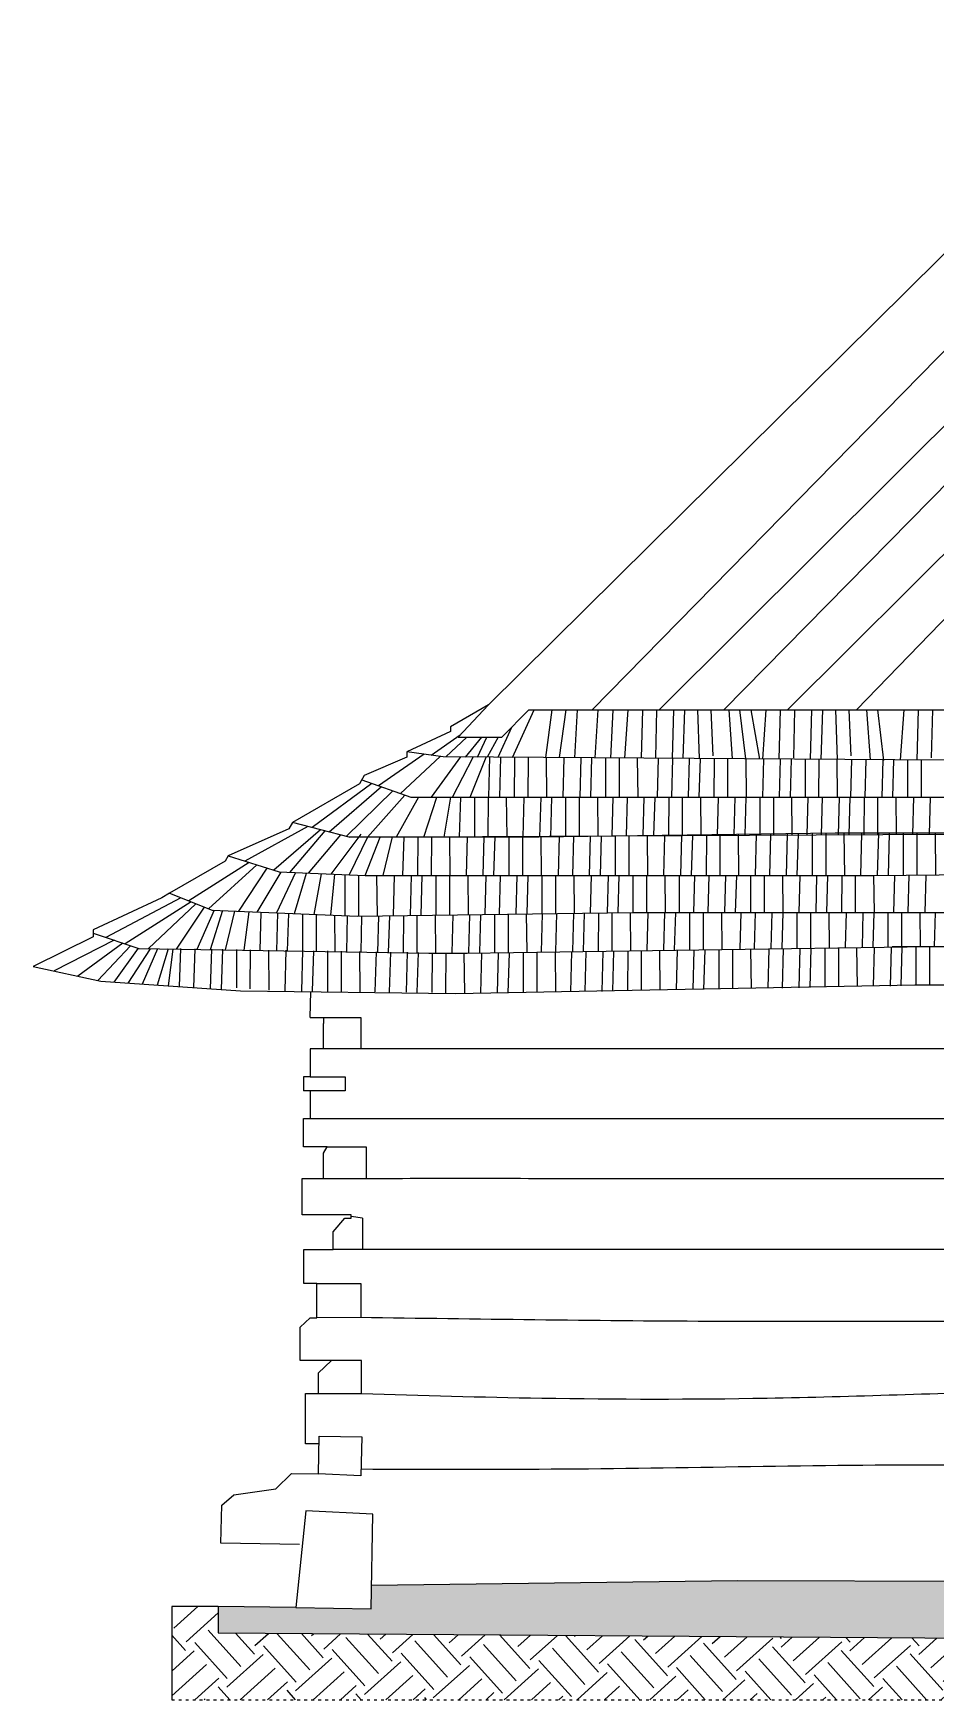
# Model space of a CAD drawing. Header units: millimetres. Extents: x -324080 to 120693, y -32448 to 53734.
# Drawn here: x 94209 to 98089, y 26236 to 33400 of the extents above; entities that cross this region are included whole.
import ezdxf

# ---------------------------------------------------------------- set-up
doc = ezdxf.new("R2010")
doc.units = ezdxf.units.MM
doc.linetypes.add('ACAD_ISO03W100', pattern=[30, 12, -18])
picture_1 = doc.add_image_def('image1.jpg', size_in_pixel=(3872, 2576))

msp = doc.modelspace()

# ---------------------------------------------------------------- hatches: boundary and pattern name
at = {"transparency": 33554687}
h = msp.add_hatch(dxfattribs=at)
h.set_pattern_fill('GRAVEL', color=256, scale=15, angle=88)
h.paths.add_polyline_path([(104337.13, 26772.4), (104263.16, 26772.4), (104263.16, 26950.9), (104003.16, 26950.9), (101198.68, 26765.14), (99041.81, 26741.18), (97237.27, 26747.57), (95663.85, 26726.41), (95662.06, 26626.46), (95338.16, 26632.28), (95004.42, 26636.14), (95004.42, 26522.82), (104337.13, 26456.99)])
h = msp.add_hatch(dxfattribs=at)
h.set_pattern_fill('EARTH', color=256, scale=33, angle=42)
h.paths.add_polyline_path([(95004.42, 26522.82), (95004.42, 26636.14), (94804.42, 26636.14), (94804.42, 26236.14), (104537.13, 26236.14), (104537.13, 26456.99), (104337.13, 26456.99)])

# ---------------------------------------------------------------- linework, layer by layer
for p, q in [((96611.99, 30491.42), (99463.6, 33400.45)), ((99741.6, 33322), (96900.93, 30491.42)), ((96166.36, 30513.16), (98987.47, 33305.32)), ((97178.04, 30491.42), (99751.18, 33108.39)), ((99765.27, 32794.14), (97452.72, 30491.42)), ((97749.6, 30491.42), (99774.46, 32589.24)), ((96166.36, 30513.16), (96003.14, 30418.93)), ((96166.36, 30513.16), (96035.37, 30374.22)), ((96224.37, 30374.22), (96340.55, 30491.42)), ((96270.23, 30287.63), (96363.06, 30491.42)), ((96340.55, 30491.42), (103050.5, 30491.42)), ((96413.01, 30286.66), (96439.71, 30491.42)), ((96499.22, 30491.42), (96470.11, 30286.26)), ((96537.61, 30285.8), (96549.86, 30491.42)), ((96636.35, 30491.42), (96623.65, 30285.22)), ((96692.08, 30284.75), (96702.08, 30491.42)), ((96765.91, 30491.42), (96751.26, 30284.34)), ((96828.03, 30491.42), (96822.65, 30283.86)), ((96885.9, 30284.79), (96890.97, 30491.42)), ((96961.77, 30491.42), (96956.8, 30282.94)), ((97003.41, 30282.62), (97010.98, 30491.42)), ((97065.18, 30491.42), (97071.94, 30282.15)), ((97132.76, 30293.97), (97124.63, 30491.42)), ((97199.46, 30491.42), (97213.82, 30281.18)), ((97272.8, 30280.78), (97247.91, 30491.42)), ((97295.08, 30491.42), (97331.55, 30280.38)), ((97358.91, 30491.42), (97343.98, 30280.29)), ((97421.04, 30491.42), (97415.55, 30279.8)), ((97478.91, 30284.79), (97483.97, 30491.42)), ((97554.78, 30491.42), (97549.71, 30278.89)), ((97596.27, 30278.57), (97603.98, 30491.42)), ((97658.19, 30491.42), (97665.08, 30278.1)), ((97725.77, 30293.97), (97717.64, 30491.42)), ((97792.47, 30491.42), (97807.11, 30277.13)), ((97866.54, 30274.6), (97840.91, 30491.42)), ((97951.92, 30491.42), (97936.7, 30276.24)), ((98014.04, 30491.42), (98008.45, 30275.75)), ((98071.92, 30284.79), (98076.98, 30491.42)), ((96003.14, 30398.97), (95815.12, 30311.65)), ((95920.21, 30296.9), (96045.18, 30384.63)), ((96003.14, 30418.93), (96003.14, 30398.97)), ((96208.6, 30288.05), (96267.1, 30417.32)), ((95815.12, 30311.65), (95815.12, 30288.14)), ((95971.75, 30289.67), (95815.12, 30311.65)), ((96073.84, 30374.22), (95983.51, 30289.59)), ((96035.37, 30374.22), (96224.37, 30374.22)), ((96136.88, 30374.22), (96065.72, 30289.03)), ((96119.19, 30288.66), (96160.02, 30374.22)), ((96207.58, 30374.22), (96160.13, 30288.38)), ((95815.12, 30288.14), (95631.68, 30208.99)), ((95889.36, 30301.23), (95693.79, 30165.56)), ((95959.01, 30291.46), (95788.37, 30132.05)), ((96046.72, 30289.16), (95919.26, 30116.35)), ((98129.5, 30274.92), (95971.75, 30289.67)), ((96011.6, 30116.35), (96100.53, 30288.79)), ((96087.27, 30116.35), (96157.11, 30288.4)), ((96171.36, 30288.31), (96166.99, 30116.35)), ((96214.63, 30116.35), (96219.82, 30287.98)), ((96278.09, 30287.58), (96277.45, 30116.35)), ((96337.54, 30116.35), (96337.84, 30287.17)), ((96414.51, 30286.64), (96416.25, 30116.35)), ((96487.78, 30116.35), (96492.15, 30286.11)), ((96562.99, 30285.63), (96558.68, 30116.35)), ((96606.31, 30116.35), (96611.42, 30285.3)), ((96669.85, 30284.9), (96669.23, 30116.35)), ((96729.32, 30116.35), (96729.62, 30284.49)), ((96806.37, 30283.97), (96808.08, 30116.35)), ((96895.49, 30283.36), (96891.1, 30116.35)), ((96954.22, 30116.35), (96958.5, 30282.93)), ((97029.34, 30282.44), (97025.11, 30116.35)), ((97072.73, 30116.35), (97077.75, 30282.11)), ((97136.31, 30281.71), (97135.69, 30116.35)), ((97195.79, 30116.35), (97196.08, 30281.3)), ((97272.89, 30280.78), (97274.57, 30116.35)), ((97345.91, 30116.35), (97350.12, 30280.25)), ((97420.96, 30279.77), (97416.81, 30116.35)), ((97464.41, 30116.35), (97469.34, 30279.43)), ((97528.08, 30279.03), (97527.47, 30116.35)), ((97587.58, 30116.35), (97587.86, 30278.62)), ((97664.75, 30278.1), (97666.4, 30116.35)), ((97727.59, 30277.67), (97723.35, 30116.35)), ((97786.47, 30116.35), (97790.6, 30277.24)), ((97861.44, 30276.75), (97857.36, 30116.35)), ((97904.98, 30116.35), (97909.82, 30276.42)), ((97968.54, 30276.02), (97967.94, 30116.35)), ((98028.04, 30116.35), (98028.32, 30275.61)), ((95611.14, 30173.41), (95323.62, 30007.41)), ((95665.44, 30175.6), (95408.09, 29985.59)), ((95631.68, 30208.99), (95611.14, 30173.41)), ((95621.41, 30191.2), (95832.66, 30116.35)), ((95706.57, 30161.03), (95482.05, 29966.48)), ((95755.72, 30143.61), (95553.83, 29947.94)), ((95806.87, 30125.49), (95646.64, 29944.3)), ((95865.29, 30116.35), (95769.51, 29944.3)), ((95832.66, 30116.35), (96967.45, 30116.35)), ((95889.05, 29944.3), (95944.25, 30116.35)), ((96003.13, 30116.35), (95974.68, 29944.3)), ((96042.36, 29944.3), (96047.56, 30116.35)), ((96106.28, 30116.35), (96105.63, 29944.3)), ((96165.76, 29944.3), (96166.06, 30116.35)), ((96242.92, 30116.35), (96244.68, 29944.3)), ((96315.58, 29944.3), (96320.01, 30116.35)), ((96390.86, 30116.35), (96386.49, 29944.35)), ((96434.05, 29945.02), (96439.23, 30116.35)), ((96498.06, 30116.35), (96497.42, 29945.91)), ((96557.55, 29946.76), (96557.85, 30116.35)), ((96634.76, 30116.35), (96636.48, 29947.87)), ((96700.61, 30116.35), (96696.21, 29948.71)), ((96759.34, 29949.6), (96763.63, 30116.35)), ((96834.48, 30116.35), (96830.27, 29950.6)), ((96877.9, 29950.91), (96882.9, 30116.35)), ((96941.46, 30116.35), (96940.84, 29951.23)), ((96967.45, 30116.35), (99557.87, 30116.35)), ((97000.94, 29951.53), (97001.23, 30116.35)), ((97078.03, 30116.35), (97079.71, 29951.93)), ((97151.1, 29952.29), (97155.32, 30116.35)), ((97226.18, 30116.35), (97222.01, 29952.64)), ((97269.63, 29952.88), (97274.57, 30116.35)), ((97333.24, 30116.35), (97332.63, 29953.2)), ((97392.73, 29953.5), (97393.02, 30116.35)), ((97469.86, 30116.35), (97471.52, 29953.9)), ((97540.1, 30116.35), (97535.85, 29954.23)), ((97598.97, 29954.54), (97603.14, 30116.35)), ((97673.99, 30116.35), (97669.88, 29954.9)), ((97717.46, 29955.14), (97722.33, 30116.35)), ((97781.31, 30116.35), (97780.71, 29955.46)), ((97840.84, 29955.76), (97841.12, 30116.35)), ((97918.1, 30116.35), (97919.74, 29956.16)), ((97990.72, 29956.52), (97994.83, 30116.35)), ((98065.68, 30116.35), (98061.63, 29956.88)), ((95308.25, 29980.78), (95047.1, 29863.57)), ((95389.12, 29990.49), (95118.73, 29841.12)), ((95444.48, 29976.19), (95242.75, 29802.24)), ((95323.62, 30007.41), (95308.25, 29980.78)), ((95463.28, 29971.34), (95311.44, 29792.96)), ((95567.93, 29944.3), (95323.62, 30007.41)), ((95529.47, 29954.24), (95391.21, 29789.61)), ((95618.18, 29957.41), (95488.05, 29785.55)), ((96071.7, 29779.36), (96076.01, 29946.86)), ((96146.87, 29947.22), (96142.6, 29779.36)), ((96190.13, 29779.36), (96195.22, 29947.47)), ((96254.22, 29947.76), (96253.59, 29779.36)), ((96313.73, 29779.36), (96314.02, 29948.07)), ((96391, 29948.45), (96392.73, 29779.36)), ((96470.37, 29948.85), (96465.92, 29779.36)), ((96529.04, 29779.36), (96533.41, 29949.17)), ((96604.27, 29949.53), (96599.94, 29779.36)), ((96647.5, 29779.36), (96652.66, 29949.77)), ((96711.4, 29950.07), (96710.77, 29779.36)), ((96770.89, 29779.36), (96771.19, 29950.37)), ((96848.06, 29950.85), (96849.81, 29779.36)), ((96920.73, 29779.36), (96925.17, 29951.93)), ((96996.05, 29952.93), (96991.63, 29779.36)), ((97039.18, 29779.36), (97044.45, 29953.61)), ((97103.2, 29954.44), (97102.55, 29779.36)), ((97162.68, 29779.36), (97162.99, 29955.28)), ((97239.83, 29956.36), (97241.64, 29779.36)), ((97317.23, 29957.45), (97312.55, 29779.36)), ((97375.68, 29779.36), (97380.28, 29958.34)), ((97451.16, 29959.33), (97446.58, 29779.36)), ((97494.1, 29779.36), (97499.56, 29960.02)), ((97558.31, 29960.84), (97557.63, 29779.36)), ((97617.77, 29779.36), (97618.09, 29961.68)), ((97694.94, 29962.24), (97696.81, 29779.36)), ((97767.37, 29779.36), (97772.07, 29962.24)), ((97842.93, 29962.24), (97838.28, 29779.52)), ((97885.79, 29780.01), (97891.3, 29962.24)), ((97950.09, 29962.24), (97949.41, 29780.68)), ((98009.56, 29781.3), (98009.88, 29962.24)), ((98086.78, 29962.24), (98088.62, 29782.13)), ((95646.64, 29944.3), (95566.65, 29782.25)), ((95635.54, 29779.35), (95701.14, 29944.97)), ((95751.66, 29945.23), (95712.81, 29779.35)), ((95798.46, 29779.36), (95803.48, 29945.49)), ((95862.43, 29945.79), (95861.81, 29779.36)), ((95921.94, 29779.36), (95922.23, 29946.09)), ((95999.19, 29946.48), (96000.9, 29779.36)), ((95034.43, 29841.63), (94794.3, 29702.99)), ((95137.8, 29835.14), (94877.56, 29670.15)), ((95170.01, 29825.04), (94962.06, 29636.82)), ((95047.1, 29863.57), (95034.43, 29841.63)), ((95047.1, 29863.57), (95266.31, 29794.86)), ((95213.85, 29811.3), (95090.88, 29625.7)), ((97822.58, 29779.35), (101652.22, 29819.3)), ((95273.44, 29794.56), (95170.25, 29622.47)), ((95336.99, 29791.89), (95255.43, 29619)), ((95266.31, 29794.86), (95635.54, 29779.35)), ((95266.31, 29794.86), (95635.54, 29779.35)), ((95332.86, 29615.85), (95383.69, 29789.93)), ((95447.09, 29787.27), (95414.93, 29612.51)), ((95488.7, 29609.51), (95506.24, 29784.78)), ((95548.87, 29782.99), (95548.21, 29607.09)), ((95608.33, 29604.9), (95608.63, 29780.48)), ((95635.54, 29779.35), (96625.23, 29779.35)), ((95685.44, 29779.35), (95687.21, 29605.94)), ((95758.26, 29606.88), (95762.7, 29779.35)), ((95833.55, 29779.35), (95829.19, 29607.81)), ((95876.77, 29608.44), (95881.94, 29779.35)), ((95940.64, 29779.35), (95940, 29609.28)), ((96000.12, 29610.07), (96000.42, 29779.35)), ((96077.27, 29779.35), (96078.99, 29611.11)), ((96154.81, 29779.35), (96150.42, 29612.05)), ((96213.56, 29612.89), (96217.84, 29779.35)), ((96288.69, 29779.35), (96284.48, 29613.82)), ((96332.06, 29614.45), (96337.04, 29779.35)), ((96395.97, 29779.35), (96395.35, 29615.29)), ((96455.48, 29616.08), (96455.77, 29779.35)), ((96532.72, 29779.35), (96534.38, 29617.12)), ((96605.38, 29618.06), (96609.53, 29779.35)), ((96625.23, 29779.35), (97822.58, 29779.35)), ((96680.38, 29779.35), (96676.31, 29618.99)), ((96723.89, 29619.62), (96728.72, 29779.35)), ((96787.75, 29779.35), (96787.15, 29620.44)), ((96847.27, 29620.44), (96847.55, 29779.35)), ((96924.56, 29779.35), (96926.18, 29620.44)), ((96986.27, 29779.35), (96986.27, 29620.44)), ((97051.88, 29779.35), (97047.71, 29620.44)), ((97110.83, 29620.44), (97114.92, 29779.35)), ((97185.78, 29779.35), (97181.74, 29620.44)), ((97229.21, 29620.44), (97234.01, 29779.35)), ((97293.6, 29779.35), (97293.01, 29620.44)), ((97353.18, 29620.44), (97353.45, 29779.35)), ((97430.71, 29779.35), (97432.34, 29620.44)), ((97502.53, 29620.44), (97506.61, 29779.35)), ((97577.47, 29779.35), (97573.43, 29620.44)), ((97620.88, 29620.44), (97625.69, 29779.35)), ((97685.38, 29779.35), (97684.79, 29620.44)), ((97744.96, 29620.44), (97745.24, 29779.35)), ((97822.55, 29779.35), (97824.17, 29620.44)), ((97912.7, 29780.29), (97908.5, 29620.44)), ((97971.61, 29620.44), (97975.74, 29780.95)), ((98046.61, 29781.69), (98042.5, 29620.44)), ((94761.77, 29684.21), (94466.39, 29546.59)), ((94843.92, 29683.42), (94521.42, 29512.83)), ((94887.5, 29666.23), (94604.03, 29485.33)), ((94794.3, 29702.99), (94761.77, 29684.21)), ((94794.3, 29702.99), (94978.68, 29630.27)), ((94907.57, 29658.32), (94704.51, 29465.09)), ((94943.72, 29644.05), (94822.75, 29463.12)), ((94987.38, 29629.91), (94912.3, 29461.63)), ((95022.09, 29628.5), (94969.85, 29460.68)), ((94978.68, 29630.27), (95603.64, 29604.84)), ((95034.98, 29459.59), (95076.2, 29626.3)), ((95136.58, 29623.84), (95114.09, 29458.28)), ((95184.39, 29457.11), (95188.62, 29621.72)), ((95259.41, 29618.84), (95255.27, 29455.93)), ((95302.7, 29455.14), (95307.59, 29616.88)), ((95367.19, 29614.46), (95366.59, 29454.08)), ((95426.76, 29453.08), (95427.04, 29612.02)), ((95504.39, 29608.87), (95506, 29451.76)), ((95559.39, 29606.64), (95555.3, 29450.94)), ((95603.64, 29604.84), (96786.15, 29620.44)), ((95618.39, 29449.89), (95622.38, 29605.08)), ((95693.26, 29606.02), (95689.26, 29448.71)), ((95736.82, 29447.92), (95741.62, 29606.66)), ((95800.59, 29607.44), (95799.99, 29446.87)), ((95860.1, 29445.87), (95860.39, 29608.22)), ((95937.34, 29609.24), (95939.01, 29445.48)), ((96009.99, 29446.51), (96014.21, 29610.25)), ((96085.08, 29611.19), (96080.92, 29447.54)), ((96128.5, 29448.23), (96133.45, 29611.83)), ((96192.39, 29612.61), (96191.78, 29449.14)), ((96251.9, 29450.02), (96252.19, 29613.4)), ((96329.12, 29614.41), (96330.79, 29451.16)), ((96397.61, 29615.32), (96393.32, 29452.07)), ((96456.47, 29452.98), (96460.67, 29616.15)), ((96531.55, 29617.08), (96527.4, 29454.01)), ((96574.94, 29454.7), (96579.87, 29617.72)), ((96639.04, 29618.5), (96638.43, 29455.62)), ((96698.58, 29456.5), (96698.86, 29619.29)), ((96775.9, 29620.31), (96777.56, 29457.64)), ((96786.15, 29620.44), (98470.41, 29620.44)), ((96848.31, 29458.67), (96852.47, 29620.44)), ((96923.33, 29620.44), (96919.24, 29459.7)), ((96966.79, 29460.39), (96971.63, 29620.44)), ((97030.83, 29620.44), (97030.24, 29461.31)), ((97090.37, 29462.18), (97090.65, 29620.44)), ((97167.73, 29620.44), (97169.34, 29463.33)), ((97251.03, 29620.44), (97246.93, 29464.45)), ((97310.08, 29465.37), (97314.07, 29620.44)), ((97384.92, 29620.44), (97381.01, 29466.4)), ((97428.58, 29467.09), (97433.22, 29620.44)), ((97492.46, 29620.44), (97491.89, 29468)), ((97552.02, 29468.88), (97552.29, 29620.44)), ((97629.39, 29620.44), (97630.93, 29470.02)), ((97701.92, 29471.05), (97705.76, 29620.44)), ((97776.62, 29620.44), (97772.84, 29472.08)), ((97820.42, 29472.77), (97824.89, 29620.44)), ((97884.24, 29620.44), (97883.7, 29473.69)), ((97943.82, 29473.96), (97944.08, 29620.44)), ((98021.23, 29620.44), (98022.72, 29473.96)), ((98086.77, 29620.44), (98082.92, 29473.96)), ((94466.39, 29546.59), (94466.39, 29515.7)), ((94466.39, 29531.14), (94662.75, 29465.78)), ((94466.39, 29515.7), (94209.2, 29388.97)), ((94556.62, 29501.11), (94299.52, 29369.14)), ((94594.11, 29488.63), (94401.01, 29346.85)), ((94627.62, 29477.48), (94486.74, 29328.02)), ((94660.21, 29466.63), (94555.67, 29321.37)), ((94712.33, 29464.96), (94616, 29317.2)), ((94662.75, 29465.78), (95909.59, 29445.05)), ((94743.5, 29464.44), (94677.81, 29312.93)), ((94789.67, 29463.67), (94742.09, 29308.49)), ((94808.71, 29463.36), (94788.39, 29305.29)), ((94841.52, 29465.56), (94836.72, 29301.95)), ((94899.31, 29297.63), (94904.53, 29464.51)), ((94975.36, 29463.33), (94970.05, 29292.75)), ((95018.81, 29289.38), (95023.64, 29462.53)), ((95082.83, 29461.54), (95082.21, 29296.4)), ((95142.35, 29292.24), (95142.65, 29460.55)), ((95219.77, 29459.27), (95221.53, 29286.77)), ((95291.57, 29283.44), (95296.06, 29458)), ((95366.89, 29456.82), (95362.45, 29282.61)), ((95409.86, 29282.06), (95415.12, 29456.02)), ((95474.58, 29455.03), (95473.94, 29281.31)), ((95534.12, 29280.61), (95534.43, 29454.03)), ((95611.67, 29452.75), (95613.43, 29279.69)), ((95682.9, 29451.56), (95678.37, 29278.93)), ((95741.47, 29278.2), (95745.9, 29450.52)), ((95816.73, 29449.34), (95812.35, 29277.37)), ((95859.85, 29276.82), (95865.05, 29448.54)), ((95924.02, 29447.56), (95923.38, 29276.08)), ((95983.52, 29275.37), (95983.82, 29446.56)), ((96074.62, 29445.05), (98067.46, 29473.96)), ((96133.04, 29273.63), (96137.48, 29445.96)), ((96208.36, 29446.99), (96203.94, 29273.25)), ((96251.45, 29274.13), (96256.69, 29447.69)), ((96315.8, 29448.55), (96315.16, 29275.3)), ((96375.31, 29276.41), (96375.62, 29449.42)), ((96452.62, 29450.53), (96454.39, 29277.87)), ((96523.71, 29451.57), (96519.18, 29279.07)), ((96582.34, 29280.23), (96586.77, 29452.48)), ((96657.65, 29453.51), (96653.28, 29281.54)), ((96700.78, 29282.41), (96705.98, 29454.21)), ((96765.16, 29455.07), (96764.52, 29283.59)), ((96824.68, 29284.7), (96824.98, 29455.94)), ((96902.02, 29457.05), (96903.76, 29286.16)), ((96974.22, 29287.46), (96978.61, 29458.16)), ((97049.49, 29459.19), (97045.16, 29288.77)), ((97092.67, 29289.64), (97097.82, 29459.89)), ((97156.96, 29460.75), (97156.33, 29290.82)), ((97216.48, 29291.93), (97216.78, 29461.62)), ((97293.8, 29462.74), (97295.52, 29293.38)), ((97371.78, 29463.87), (97367.34, 29294.71)), ((97430.48, 29295.87), (97434.83, 29464.78)), ((97505.71, 29465.81), (97501.42, 29297.18)), ((97549.01, 29298.06), (97554.11, 29466.51)), ((97612.87, 29467.37), (97612.24, 29299.22)), ((97672.36, 29300.33), (97672.65, 29468.23)), ((97749.51, 29469.35), (97751.22, 29301.79)), ((97822.36, 29303.1), (97826.67, 29470.47)), ((97897.54, 29471.49), (97893.29, 29304.41)), ((97902.43, 29473.96), (100136.74, 29473.96)), ((97940.9, 29305.29), (97945.95, 29472.2)), ((98004.67, 29473.05), (98004.05, 29306.45)), ((98064.16, 29307.56), (98064.45, 29473.92)), ((94209.2, 29388.97), (94499.34, 29325.26)), ((95909.59, 29445.05), (96074.62, 29445.05)), ((96060.84, 29445.28), (96062.59, 29274.45)), ((94499.34, 29325.26), (95100.34, 29283.75)), ((96024.07, 29272.98), (97999.22, 29309.4)), ((97999.22, 29309.4), (99322.41, 29309.4)), ((95100.34, 29283.75), (96024.07, 29272.98)), ((95399.78, 29169.53), (95402.64, 29280.22)), ((95399.78, 29169.53), (95457.55, 29169.53)), ((95457.55, 29169.53), (95457.55, 29142.68)), ((95457.55, 29169.53), (95617.55, 29169.53)), ((95617.55, 29169.53), (95617.55, 29034.61)), ((95457.55, 29034.61), (95457.55, 29142.68)), ((99759.74, 29034.61), (95399.78, 29034.61)), ((95399.78, 29034.61), (95399.78, 28914.38)), ((95399.78, 28914.38), (95371.35, 28914.38)), ((95371.35, 28914.38), (95371.35, 28854.38)), ((95399.78, 28914.38), (95549.78, 28914.38)), ((95549.78, 28914.38), (95549.78, 28854.38)), ((95399.78, 28854.38), (95371.35, 28854.38)), ((95549.78, 28854.38), (95399.78, 28854.38)), ((95399.78, 28854.38), (95399.78, 28734.16)), ((95371.37, 28612.41), (95371.37, 28734.16)), ((95371.37, 28734.16), (95472.76, 28734.16)), ((95473.06, 28612.41), (95371.37, 28612.41)), ((95457.55, 28585.56), (95473.06, 28612.41)), ((95473.06, 28612.41), (95640.15, 28612.41)), ((95640.15, 28612.41), (95640.15, 28477.55)), ((95457.55, 28477.49), (95457.55, 28585.56)), ((95365, 28320.33), (95365, 28477.49)), ((95365, 28477.49), (95457.55, 28477.49)), ((95576.37, 28320.33), (95365, 28320.33)), ((95498.98, 28247.62), (95549.12, 28306.72)), ((95549.12, 28306.72), (95576.37, 28306.72)), ((95576.37, 28306.72), (95576.37, 28320.33)), ((95624.56, 28306.72), (95576.37, 28313.53)), ((95624.56, 28306.72), (95624.56, 28171.75)), ((95498.98, 28171.76), (95498.98, 28247.62)), ((95373.03, 28025.74), (95373.03, 28171.76)), ((95373.03, 28171.76), (95498.98, 28171.76)), ((95428.99, 28025.74), (95373.03, 28025.74)), ((95428.99, 27877.99), (95428.99, 28025.74)), ((95428.99, 28025.74), (95616.94, 28025.74)), ((95616.94, 28025.74), (95616.94, 27878.99)), ((95357.34, 27838.28), (95399.56, 27877.99)), ((95399.56, 27877.99), (95428.99, 27877.99)), ((95616.94, 27878.99), (95428.99, 27877.99)), ((95357.34, 27693.86), (95357.34, 27838.28)), ((95490.99, 27693.86), (95357.34, 27693.86)), ((95490.99, 27693.86), (95433.6, 27639.72)), ((95620.35, 27693.86), (95490.99, 27693.86)), ((95620.35, 27551.84), (95620.35, 27693.86)), ((95433.6, 27639.72), (95433.6, 27551.84)), ((95379.04, 27335.43), (95379.04, 27551.84)), ((95379.04, 27551.84), (95620.35, 27551.84)), ((95435.41, 27206.5), (95438.33, 27369.7)), ((95438.33, 27369.7), (95621.13, 27366.42)), ((95437.72, 27335.43), (95379.04, 27335.43)), ((95621.13, 27366.42), (95618.11, 27198.18)), ((95252.11, 27143.31), (95319.82, 27208.57)), ((95319.82, 27208.57), (95435.41, 27206.5)), ((95618.11, 27198.18), (95435.41, 27206.5)), ((95019.12, 27071.97), (95072.03, 27117.2)), ((95072.03, 27117.2), (95252.11, 27143.31)), ((95016.2, 26909.12), (95019.12, 27071.97)), ((95380.58, 27048.38), (95338.16, 26632.28)), ((95669.36, 27033.27), (95380.58, 27048.38)), ((95662.06, 26626.46), (95669.36, 27033.27)), ((95353.64, 26903.07), (95016.2, 26909.12)), ((97237.27, 26747.57), (95663.85, 26726.41)), ((99041.81, 26741.18), (97237.27, 26747.57)), ((95004.42, 26636.14), (94804.42, 26636.14)), ((94804.42, 26636.14), (94804.42, 26236.14)), ((95338.16, 26632.28), (95004.42, 26636.14)), ((95004.42, 26636.14), (95004.42, 26522.82)), ((95338.16, 26632.28), (95662.06, 26626.46)), ((95004.42, 26522.82), (104337.13, 26456.99))]:
    msp.add_line(p, q)
at = {"linetype": 'ACAD_ISO03W100'}
msp.add_line((94804.42, 26236.14), (104537.13, 26236.14), dxfattribs=at)
msp.add_lwpolyline([(104171.62, 29987.69), (103556.2, 29987.69), (101889.37, 29987.69), (100881.11, 29962.24), (98940.18, 29962.24), (97657.41, 29962.24), (96383.03, 29944.3), (95567.93, 29944.3)], close=True)
for points, knots in [([(95472.76, 28734.16), (96138.52, 28734.16), (97567.34, 28734.16), (98996.16, 28734.16), (99759.22, 28734.16)], [0, 0, 0, 0, 1997.2745281, 4286.4545316, 4286.4545316, 4286.4545316, 4286.4545316]), ([(95457.55, 28477.49), (95819.04, 28477.62), (96818.54, 28477.96), (98252.38, 28474.35), (99324.71, 28481.97), (99759.03, 28485.11)], [0, 0, 0, 0, 1084.4454798, 2998.5179196, 4301.5005457, 4301.5005457, 4301.5005457, 4301.5005457])]:
    msp.add_open_spline(points, degree=3, knots=knots)
msp.add_open_spline([(99759.29, 28171.76), (99692.34, 28171.75), (99496.43, 28171.75), (95498.98, 28171.75)], degree=3)
for points in [[(99760.27, 27862.44), (98249.65, 27862.44), (97114.34, 27862.44), (95616.94, 27878.99)], [(95620.35, 27551.84), (96395.63, 27532.85), (97364.22, 27532.85), (98483.52, 27562.28), (99760.27, 27568.09)], [(95618.64, 27227.91), (96435.75, 27227.91), (98151.36, 27246.45), (99775.84, 27246.45), (100841.32, 27294.01), (102157.06, 27322), (103394.89, 27351.57), (104333.16, 27350.9)]]:
    msp.add_spline(points, degree=3)

# ---------------------------------------------------------------- pictures from other files: only their frames are drawn
image = msp.add_image(picture_1, insert=(95338.16, 26632.28), size_in_units=(1, 0.665))
image.dxf.flags = 7

doc.saveas('drawing.dxf')
